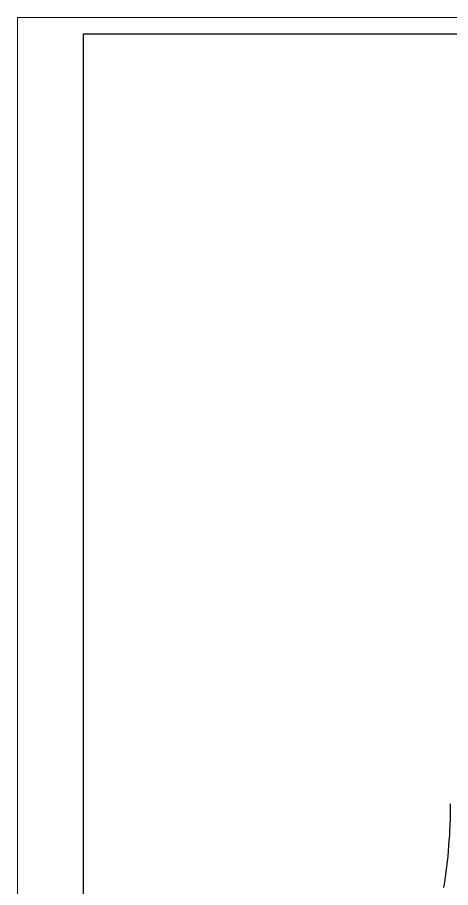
# Model space of a CAD drawing. Extents: x 0 to 297, y 0 to 420.
# Drawn here: x 0 to 131.1, y 156.8 to 420 of the extents above; entities that cross this region are included whole.
import ezdxf

# ---------------------------------------------------------------- set-up
doc = ezdxf.new("R2010")
doc.units = 0

msp = doc.modelspace()

# ---------------------------------------------------------------- linework, layer by layer
at = {"color": 7, "lineweight": 13}
for p, q in [((0, 0), (0, 420)), ((0, 420), (297, 420))]:
    msp.add_line(p, q, dxfattribs=at)
at = {"color": 7, "lineweight": 30}
for p, q in [((20, 5), (20, 415)), ((20, 415), (292, 415))]:
    msp.add_line(p, q, dxfattribs=at)
msp.add_arc((-29.32, 182.13), 160.42, 350.9191, 360, dxfattribs=at)

doc.saveas('drawing.dxf')
